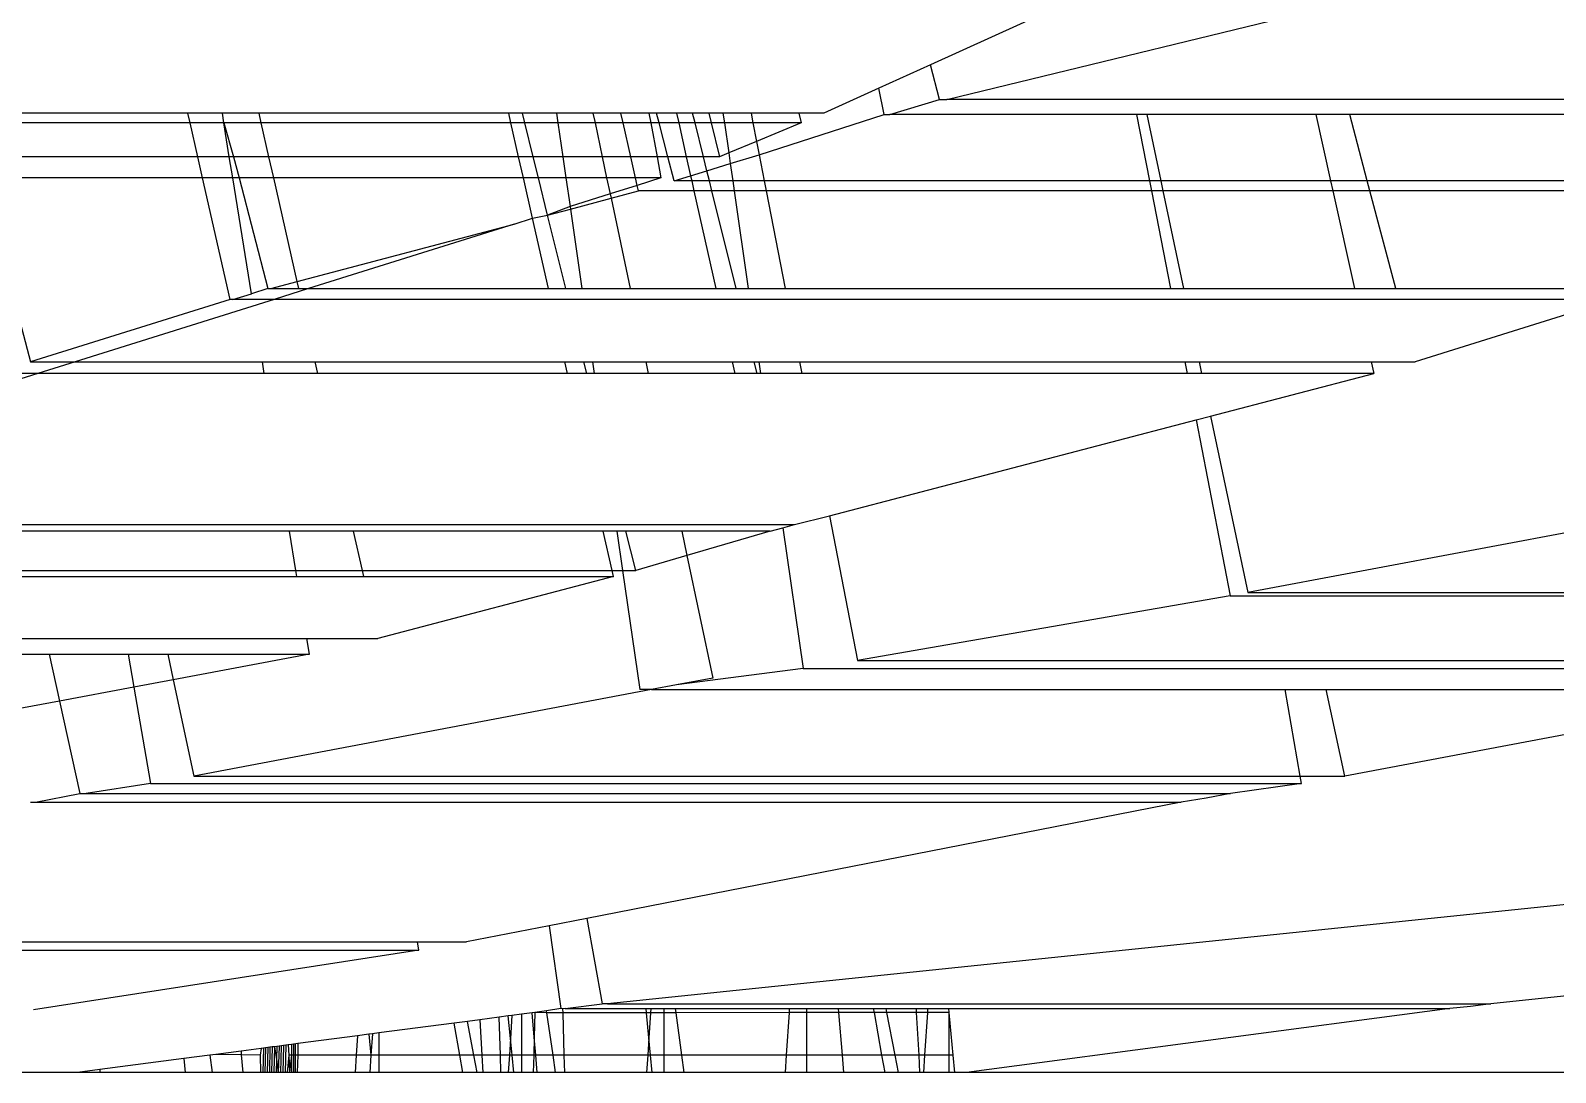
# Model space of a CAD drawing. Extents: x -24961 to 905641, y -154323 to 635957.
# Drawn here: x 438033.96 to 438056.56, y -143407.9 to -143392.46 of the extents above; entities that cross this region are included whole.
import ezdxf

# ---------------------------------------------------------------- set-up
doc = ezdxf.new("R2010")
doc.units = 0
doc.header["$LTSCALE"] = 1000
doc.header["$MEASUREMENT"] = 0

msp = doc.modelspace()

# ---------------------------------------------------------------- linework, layer by layer
for p, q in [((438047.536, -143393.483), (438057.86, -143390.972)), ((438049.106, -143392.151), (438047.296, -143392.972)), ((438047.296, -143392.972), (438046.53, -143393.318)), ((438047.431, -143393.483), (438047.296, -143392.972)), ((438046.53, -143393.318), (438045.716, -143393.686)), ((438046.611, -143393.708), (438046.53, -143393.318)), ((438046.696, -143393.708), (438047.431, -143393.483)), ((438047.431, -143393.483), (438047.536, -143393.483)), ((438067.945, -143393.483), (438047.536, -143393.483)), ((438036.292, -143393.686), (438032.987, -143393.686)), ((438036.325, -143393.831), (438036.292, -143393.686)), ((438036.804, -143393.686), (438036.292, -143393.686)), ((438036.827, -143393.831), (438036.804, -143393.686)), ((438037.348, -143393.686), (438036.804, -143393.686)), ((438037.38, -143393.831), (438037.348, -143393.686)), ((438041.047, -143393.686), (438037.348, -143393.686)), ((438041.08, -143393.831), (438041.047, -143393.686)), ((438041.249, -143393.686), (438041.047, -143393.686)), ((438041.285, -143393.831), (438041.249, -143393.686)), ((438041.755, -143393.686), (438041.249, -143393.686)), ((438041.755, -143393.686), (438041.776, -143393.831)), ((438042.295, -143393.686), (438041.755, -143393.686)), ((438042.295, -143393.686), (438042.326, -143393.831)), ((438042.708, -143393.686), (438042.295, -143393.686)), ((438042.741, -143393.831), (438042.708, -143393.686)), ((438043.125, -143393.686), (438042.708, -143393.686)), ((438043.125, -143393.686), (438043.152, -143393.831)), ((438043.236, -143393.686), (438043.125, -143393.686)), ((438043.274, -143393.831), (438043.236, -143393.686)), ((438043.534, -143393.686), (438043.236, -143393.686)), ((438043.534, -143393.686), (438043.566, -143393.831)), ((438043.772, -143393.686), (438043.534, -143393.686)), ((438043.808, -143393.831), (438043.772, -143393.686)), ((438044.013, -143393.686), (438043.772, -143393.686)), ((438044.013, -143393.686), (438044.048, -143393.831)), ((438044.221, -143393.686), (438044.013, -143393.686)), ((438044.221, -143393.686), (438044.242, -143393.831)), ((438044.637, -143393.686), (438044.221, -143393.686)), ((438044.637, -143393.686), (438044.665, -143393.831)), ((438045.345, -143393.686), (438044.637, -143393.686)), ((438044.757, -143394.303), (438046.611, -143393.708)), ((438045.345, -143393.686), (438045.381, -143393.831)), ((438045.716, -143393.686), (438045.345, -143393.686)), ((438046.611, -143393.708), (438046.696, -143393.708)), ((438050.35, -143393.708), (438046.696, -143393.708)), ((438050.502, -143393.708), (438050.35, -143393.708)), ((438050.35, -143393.708), (438050.541, -143394.688)), ((438050.502, -143393.708), (438050.709, -143394.688)), ((438053.004, -143393.708), (438050.502, -143393.708)), ((438053.004, -143393.708), (438053.223, -143394.688)), ((438053.508, -143393.708), (438053.004, -143393.708)), ((438053.767, -143394.688), (438053.508, -143393.708)), ((438056.812, -143393.708), (438053.508, -143393.708)), ((438036.325, -143393.831), (438033.026, -143393.831)), ((438036.438, -143394.331), (438036.325, -143393.831)), ((438036.827, -143393.831), (438036.325, -143393.831)), ((438036.907, -143394.331), (438036.827, -143393.831)), ((438036.827, -143393.831), (438036.971, -143394.331)), ((438037.38, -143393.831), (438036.827, -143393.831)), ((438037.493, -143394.331), (438037.38, -143393.831)), ((438041.08, -143393.831), (438037.38, -143393.831)), ((438041.193, -143394.331), (438041.08, -143393.831)), ((438041.285, -143393.831), (438041.08, -143393.831)), ((438041.409, -143394.331), (438041.285, -143393.831)), ((438041.776, -143393.831), (438041.285, -143393.831)), ((438041.776, -143393.831), (438041.848, -143394.331)), ((438042.326, -143393.831), (438041.776, -143393.831)), ((438042.326, -143393.831), (438042.432, -143394.331)), ((438042.741, -143393.831), (438042.326, -143393.831)), ((438042.855, -143394.331), (438042.741, -143393.831)), ((438043.152, -143393.831), (438042.741, -143393.831)), ((438043.152, -143393.831), (438043.245, -143394.331)), ((438043.274, -143393.831), (438043.152, -143393.831)), ((438043.406, -143394.331), (438043.274, -143393.831)), ((438043.566, -143393.831), (438043.274, -143393.831)), ((438043.566, -143393.831), (438043.678, -143394.331)), ((438043.808, -143393.831), (438043.566, -143393.831)), ((438043.932, -143394.331), (438043.808, -143393.831)), ((438044.048, -143393.831), (438043.808, -143393.831)), ((438044.048, -143393.831), (438044.17, -143394.331)), ((438044.242, -143393.831), (438044.048, -143393.831)), ((438044.242, -143393.831), (438044.306, -143394.275)), ((438044.665, -143393.831), (438044.242, -143393.831)), ((438044.665, -143393.831), (438044.718, -143394.105)), ((438045.381, -143393.831), (438044.665, -143393.831)), ((438045.381, -143393.831), (438044.718, -143394.105)), ((438044.718, -143394.105), (438044.306, -143394.275)), ((438044.718, -143394.105), (438044.757, -143394.303)), ((438036.438, -143394.331), (438033.158, -143394.331)), ((438036.51, -143394.645), (438036.438, -143394.331)), ((438036.907, -143394.331), (438036.438, -143394.331)), ((438036.958, -143394.645), (438036.907, -143394.331)), ((438036.971, -143394.331), (438036.907, -143394.331)), ((438036.971, -143394.331), (438037.052, -143394.645)), ((438037.493, -143394.331), (438036.971, -143394.331)), ((438037.564, -143394.645), (438037.493, -143394.331)), ((438041.193, -143394.331), (438037.493, -143394.331)), ((438041.264, -143394.645), (438041.193, -143394.331)), ((438041.409, -143394.331), (438041.193, -143394.331)), ((438041.487, -143394.645), (438041.409, -143394.331)), ((438041.848, -143394.331), (438041.409, -143394.331)), ((438041.848, -143394.331), (438041.893, -143394.645)), ((438042.432, -143394.331), (438041.848, -143394.331)), ((438042.432, -143394.331), (438042.498, -143394.645)), ((438042.855, -143394.331), (438042.432, -143394.331)), ((438042.926, -143394.645), (438042.855, -143394.331)), ((438043.245, -143394.331), (438042.855, -143394.331)), ((438043.245, -143394.331), (438043.303, -143394.645)), ((438043.406, -143394.331), (438043.245, -143394.331)), ((438043.5, -143394.688), (438043.406, -143394.331)), ((438043.678, -143394.331), (438043.406, -143394.331)), ((438043.678, -143394.331), (438043.741, -143394.614)), ((438043.932, -143394.331), (438043.678, -143394.331)), ((438043.984, -143394.54), (438043.932, -143394.331)), ((438044.17, -143394.331), (438043.932, -143394.331)), ((438043.984, -143394.54), (438044.329, -143394.434)), ((438044.306, -143394.275), (438044.17, -143394.331)), ((438044.306, -143394.275), (438044.329, -143394.434)), ((438044.329, -143394.434), (438044.757, -143394.303)), ((438044.329, -143394.434), (438044.365, -143394.688)), ((438044.757, -143394.303), (438044.832, -143394.688)), ((438033.241, -143394.645), (438033.963, -143397.37)), ((438036.51, -143394.645), (438033.241, -143394.645)), ((438036.919, -143396.445), (438036.51, -143394.645)), ((438036.958, -143394.645), (438036.51, -143394.645)), ((438037.234, -143396.36), (438036.958, -143394.645)), ((438037.052, -143394.645), (438036.958, -143394.645)), ((438037.052, -143394.645), (438037.477, -143396.285)), ((438037.564, -143394.645), (438037.052, -143394.645)), ((438037.912, -143396.181), (438037.564, -143394.645)), ((438041.264, -143394.645), (438037.564, -143394.645)), ((438041.399, -143395.243), (438041.264, -143394.645)), ((438041.487, -143394.645), (438041.264, -143394.645)), ((438041.623, -143395.197), (438041.487, -143394.645)), ((438041.893, -143394.645), (438041.487, -143394.645)), ((438041.893, -143394.645), (438041.955, -143395.069)), ((438042.498, -143394.645), (438041.893, -143394.645)), ((438042.498, -143394.645), (438042.549, -143394.882)), ((438042.926, -143394.645), (438042.498, -143394.645)), ((438042.951, -143394.756), (438042.926, -143394.645)), ((438043.303, -143394.645), (438042.926, -143394.645)), ((438043.303, -143394.645), (438042.951, -143394.756)), ((438043.5, -143394.688), (438043.741, -143394.614)), ((438043.741, -143394.614), (438043.984, -143394.54)), ((438043.741, -143394.614), (438043.758, -143394.688)), ((438044.021, -143394.688), (438043.984, -143394.54)), ((438042.549, -143394.882), (438041.955, -143395.069)), ((438042.951, -143394.756), (438042.549, -143394.882)), ((438042.549, -143394.882), (438042.563, -143394.947)), ((438042.563, -143394.947), (438042.97, -143394.839)), ((438042.97, -143394.839), (438042.951, -143394.756)), ((438043.792, -143394.839), (438042.97, -143394.839)), ((438043.758, -143394.688), (438043.5, -143394.688)), ((438043.758, -143394.688), (438043.792, -143394.839)), ((438044.021, -143394.688), (438043.758, -143394.688)), ((438043.792, -143394.839), (438044.115, -143396.285)), ((438044.058, -143394.839), (438043.792, -143394.839)), ((438044.058, -143394.839), (438044.021, -143394.688)), ((438044.365, -143394.688), (438044.021, -143394.688)), ((438044.416, -143396.285), (438044.058, -143394.839)), ((438044.387, -143394.839), (438044.058, -143394.839)), ((438044.365, -143394.688), (438044.387, -143394.839)), ((438044.832, -143394.688), (438044.365, -143394.688)), ((438044.387, -143394.839), (438044.596, -143396.285)), ((438044.861, -143394.839), (438044.387, -143394.839)), ((438044.832, -143394.688), (438044.861, -143394.839)), ((438050.541, -143394.688), (438044.832, -143394.688)), ((438044.861, -143394.839), (438045.143, -143396.285)), ((438050.571, -143394.839), (438044.861, -143394.839)), ((438050.541, -143394.688), (438050.571, -143394.839)), ((438050.709, -143394.688), (438050.541, -143394.688)), ((438050.571, -143394.839), (438050.852, -143396.285)), ((438050.741, -143394.839), (438050.571, -143394.839)), ((438050.709, -143394.688), (438050.741, -143394.839)), ((438053.223, -143394.688), (438050.709, -143394.688)), ((438050.741, -143394.839), (438051.046, -143396.285)), ((438053.257, -143394.839), (438050.741, -143394.839)), ((438053.223, -143394.688), (438053.257, -143394.839)), ((438053.767, -143394.688), (438053.223, -143394.688)), ((438053.257, -143394.839), (438053.581, -143396.285)), ((438053.807, -143394.839), (438053.257, -143394.839)), ((438053.807, -143394.839), (438053.767, -143394.688)), ((438057.034, -143394.688), (438053.767, -143394.688)), ((438054.19, -143396.285), (438053.807, -143394.839)), ((438057.069, -143394.839), (438053.807, -143394.839)), ((438041.955, -143395.069), (438041.623, -143395.197)), ((438041.623, -143395.197), (438041.96, -143395.107)), ((438041.955, -143395.069), (438041.96, -143395.107)), ((438041.96, -143395.107), (438042.563, -143394.947)), ((438041.96, -143395.107), (438042.13, -143396.285)), ((438042.563, -143394.947), (438042.847, -143396.285)), ((438037.912, -143396.181), (438041.129, -143395.328)), ((438041.129, -143395.328), (438038.081, -143396.285)), ((438041.129, -143395.328), (438041.399, -143395.243)), ((438041.399, -143395.243), (438041.623, -143395.197)), ((438041.635, -143396.285), (438041.399, -143395.243)), ((438041.893, -143396.285), (438041.623, -143395.197)), ((438037.523, -143396.285), (438037.912, -143396.181)), ((438037.935, -143396.285), (438037.912, -143396.181)), ((438036.919, -143396.445), (438033.963, -143397.37)), ((438037.571, -143396.445), (438034.625, -143397.37)), ((438036.959, -143396.445), (438036.919, -143396.445)), ((438036.959, -143396.445), (438037.234, -143396.36)), ((438037.571, -143396.445), (438036.959, -143396.445)), ((438037.477, -143396.285), (438037.234, -143396.36)), ((438037.477, -143396.285), (438037.523, -143396.285)), ((438037.523, -143396.285), (438037.935, -143396.285)), ((438038.081, -143396.285), (438037.571, -143396.445)), ((438057.434, -143396.445), (438037.571, -143396.445)), ((438037.935, -143396.285), (438038.081, -143396.285)), ((438038.081, -143396.285), (438041.635, -143396.285)), ((438041.635, -143396.285), (438041.893, -143396.285)), ((438041.893, -143396.285), (438042.13, -143396.285)), ((438042.13, -143396.285), (438042.847, -143396.285)), ((438042.847, -143396.285), (438044.115, -143396.285)), ((438044.115, -143396.285), (438044.416, -143396.285)), ((438044.416, -143396.285), (438044.596, -143396.285)), ((438044.596, -143396.285), (438045.143, -143396.285)), ((438045.143, -143396.285), (438050.852, -143396.285)), ((438050.852, -143396.285), (438051.046, -143396.285)), ((438051.046, -143396.285), (438053.581, -143396.285)), ((438053.581, -143396.285), (438054.19, -143396.285)), ((438054.19, -143396.285), (438057.398, -143396.285)), ((438057.434, -143396.445), (438054.477, -143397.37)), ((438033.963, -143397.37), (438034.625, -143397.37)), ((438034.625, -143397.37), (438034.068, -143397.544)), ((438034.625, -143397.37), (438037.397, -143397.37)), ((438037.425, -143397.544), (438037.397, -143397.37)), ((438037.397, -143397.37), (438038.18, -143397.37)), ((438038.22, -143397.544), (438038.18, -143397.37)), ((438038.18, -143397.37), (438041.88, -143397.37)), ((438041.92, -143397.544), (438041.88, -143397.37)), ((438041.88, -143397.37), (438042.162, -143397.37)), ((438042.205, -143397.544), (438042.162, -143397.37)), ((438042.162, -143397.37), (438042.287, -143397.37)), ((438042.287, -143397.37), (438042.312, -143397.544)), ((438042.287, -143397.37), (438043.077, -143397.37)), ((438043.077, -143397.37), (438043.114, -143397.544)), ((438043.077, -143397.37), (438044.358, -143397.37)), ((438044.358, -143397.37), (438044.397, -143397.544)), ((438044.358, -143397.37), (438044.685, -143397.37)), ((438044.729, -143397.544), (438044.685, -143397.37)), ((438044.685, -143397.37), (438044.752, -143397.37)), ((438044.752, -143397.37), (438044.778, -143397.544)), ((438044.752, -143397.37), (438045.354, -143397.37)), ((438045.354, -143397.37), (438045.388, -143397.544)), ((438045.354, -143397.37), (438051.063, -143397.37)), ((438051.063, -143397.37), (438051.098, -143397.544)), ((438051.063, -143397.37), (438051.275, -143397.37)), ((438051.275, -143397.37), (438051.312, -143397.544)), ((438051.275, -143397.37), (438053.824, -143397.37)), ((438053.824, -143397.37), (438053.863, -143397.544)), ((438053.824, -143397.37), (438054.477, -143397.37)), ((438034.068, -143397.544), (438032.653, -143397.989)), ((438034.068, -143397.544), (438033.348, -143397.544)), ((438037.425, -143397.544), (438034.068, -143397.544)), ((438038.22, -143397.544), (438037.425, -143397.544)), ((438041.92, -143397.544), (438038.22, -143397.544)), ((438042.205, -143397.544), (438041.92, -143397.544)), ((438042.312, -143397.544), (438042.205, -143397.544)), ((438043.114, -143397.544), (438042.312, -143397.544)), ((438044.397, -143397.544), (438043.114, -143397.544)), ((438044.729, -143397.544), (438044.397, -143397.544)), ((438044.778, -143397.544), (438044.729, -143397.544)), ((438045.388, -143397.544), (438044.778, -143397.544)), ((438051.098, -143397.544), (438045.388, -143397.544)), ((438051.312, -143397.544), (438051.098, -143397.544)), ((438053.863, -143397.544), (438051.312, -143397.544)), ((438051.445, -143398.175), (438053.863, -143397.544)), ((438045.798, -143399.649), (438051.231, -143398.231)), ((438051.231, -143398.231), (438051.445, -143398.175)), ((438051.231, -143398.231), (438051.738, -143400.834)), ((438051.445, -143398.175), (438051.997, -143400.787)), ((438066.105, -143398.133), (438051.997, -143400.787)), ((438045.282, -143399.779), (438045.798, -143399.649)), ((438045.798, -143399.649), (438046.216, -143401.792)), ((438037.801, -143399.879), (438025.407, -143399.879)), ((438025.792, -143399.779), (438045.282, -143399.779)), ((438037.894, -143400.459), (438037.801, -143399.879)), ((438038.748, -143399.879), (438037.801, -143399.879)), ((438038.879, -143400.459), (438038.748, -143399.879)), ((438042.448, -143399.879), (438038.748, -143399.879)), ((438042.579, -143400.459), (438042.448, -143399.879)), ((438042.649, -143399.879), (438042.448, -143399.879)), ((438042.649, -143399.879), (438042.733, -143400.459)), ((438042.784, -143399.879), (438042.649, -143399.879)), ((438042.928, -143400.459), (438042.784, -143399.879)), ((438043.61, -143399.879), (438042.784, -143399.879)), ((438043.61, -143399.879), (438043.687, -143400.24)), ((438044.92, -143399.879), (438043.61, -143399.879)), ((438044.92, -143399.879), (438043.687, -143400.24)), ((438044.92, -143399.879), (438045.107, -143399.83)), ((438045.107, -143399.83), (438045.282, -143399.779)), ((438045.107, -143399.83), (438045.408, -143401.914)), ((438043.687, -143400.24), (438042.928, -143400.459)), ((438043.687, -143400.24), (438044.072, -143402.053)), ((438022.814, -143400.55), (438037.909, -143400.55)), ((438023.164, -143400.459), (438037.894, -143400.459)), ((438037.909, -143400.55), (438037.894, -143400.459)), ((438037.894, -143400.459), (438038.879, -143400.459)), ((438037.909, -143400.55), (438038.9, -143400.55)), ((438038.9, -143400.55), (438038.879, -143400.459)), ((438038.879, -143400.459), (438042.579, -143400.459)), ((438038.9, -143400.55), (438042.599, -143400.55)), ((438042.599, -143400.55), (438039.108, -143401.47)), ((438042.599, -143400.55), (438042.579, -143400.459)), ((438042.579, -143400.459), (438042.733, -143400.459)), ((438042.733, -143400.459), (438042.987, -143402.225)), ((438042.733, -143400.459), (438042.928, -143400.459)), ((438051.738, -143400.834), (438046.216, -143401.792)), ((438051.738, -143400.834), (438068.791, -143400.834)), ((438051.997, -143400.787), (438068.782, -143400.787)), ((438019.044, -143401.47), (438038.057, -143401.47)), ((438038.094, -143401.699), (438038.057, -143401.47)), ((438038.057, -143401.47), (438039.108, -143401.47)), ((438033.583, -143401.699), (438034.239, -143401.699)), ((438034.239, -143401.699), (438034.391, -143402.394)), ((438034.239, -143401.699), (438035.41, -143401.699)), ((438035.41, -143401.699), (438035.494, -143402.187)), ((438035.41, -143401.699), (438035.996, -143401.699)), ((438035.996, -143401.699), (438036.076, -143402.078)), ((438035.996, -143401.699), (438038.094, -143401.699)), ((438038.094, -143401.699), (438036.076, -143402.078)), ((438045.408, -143401.914), (438043.533, -143402.155)), ((438045.408, -143401.914), (438062.461, -143401.914)), ((438046.216, -143401.792), (438062.444, -143401.792)), ((438036.076, -143402.078), (438035.494, -143402.187)), ((438036.076, -143402.078), (438036.38, -143403.508)), ((438044.072, -143402.053), (438043.533, -143402.155)), ((438035.494, -143402.187), (438034.391, -143402.394)), ((438035.494, -143402.187), (438035.74, -143403.618)), ((438043.162, -143402.225), (438036.38, -143403.508)), ((438043.162, -143402.225), (438042.987, -143402.225)), ((438043.533, -143402.155), (438043.162, -143402.225)), ((438043.162, -143402.225), (438052.553, -143402.225)), ((438052.774, -143403.508), (438052.553, -143402.225)), ((438052.553, -143402.225), (438053.161, -143402.225)), ((438053.433, -143403.508), (438053.161, -143402.225)), ((438053.161, -143402.225), (438060.04, -143402.225)), ((438060.586, -143402.155), (438053.433, -143403.508)), ((438034.391, -143402.394), (438033.724, -143402.519)), ((438034.391, -143402.394), (438034.69, -143403.763)), ((438035.74, -143403.618), (438034.788, -143403.763)), ((438035.74, -143403.618), (438052.793, -143403.618)), ((438036.38, -143403.508), (438052.774, -143403.508)), ((438052.793, -143403.618), (438051.743, -143403.763)), ((438052.793, -143403.618), (438052.774, -143403.508)), ((438052.774, -143403.508), (438053.433, -143403.508)), ((438033.959, -143403.89), (438034.037, -143403.89)), ((438034.037, -143403.89), (438034.69, -143403.763)), ((438034.037, -143403.89), (438051.012, -143403.89)), ((438034.69, -143403.763), (438034.788, -143403.763)), ((438034.788, -143403.763), (438051.743, -143403.763)), ((438051.012, -143403.89), (438042.204, -143405.617)), ((438051.379, -143403.834), (438051.012, -143403.89)), ((438051.743, -143403.763), (438051.379, -143403.834)), ((438070.328, -143403.999), (438042.511, -143406.877)), ((438075.544, -143404.822), (438055.601, -143406.877)), ((438041.646, -143405.725), (438040.42, -143405.963)), ((438042.204, -143405.617), (438041.646, -143405.725)), ((438041.646, -143405.725), (438041.819, -143406.948)), ((438042.204, -143405.617), (438042.429, -143406.877)), ((438023.367, -143405.963), (438039.696, -143405.963)), ((438039.717, -143406.086), (438039.696, -143405.963)), ((438039.696, -143405.963), (438040.42, -143405.963)), ((438033.303, -143406.086), (438039.717, -143406.086)), ((438039.717, -143406.086), (438034.003, -143406.97)), ((438041.883, -143406.948), (438042.429, -143406.877)), ((438042.511, -143406.877), (438042.429, -143406.877)), ((438042.511, -143406.877), (438055.601, -143406.877)), ((438055.601, -143406.877), (438055.296, -143406.917)), ((438040.903, -143407.077), (438040.62, -143407.114)), ((438041.04, -143407.059), (438040.903, -143407.077)), ((438040.923, -143407.641), (438040.903, -143407.077)), ((438041.095, -143407.052), (438041.04, -143407.059)), ((438041.073, -143407.392), (438041.04, -143407.059)), ((438041.095, -143407.052), (438041.073, -143407.392)), ((438041.236, -143407.034), (438041.095, -143407.052)), ((438041.395, -143407.013), (438041.236, -143407.034)), ((438041.236, -143407.034), (438041.236, -143407.641)), ((438041.435, -143407.007), (438041.395, -143407.013)), ((438041.425, -143407.373), (438041.395, -143407.013)), ((438041.435, -143407.007), (438041.425, -143407.373)), ((438041.607, -143406.985), (438041.435, -143407.007)), ((438041.611, -143407.012), (438041.435, -143407.007)), ((438041.819, -143406.948), (438041.607, -143406.985)), ((438041.611, -143407.012), (438041.607, -143406.985)), ((438041.703, -143407.641), (438041.611, -143407.012)), ((438041.848, -143407.012), (438041.611, -143407.012)), ((438041.846, -143406.953), (438041.819, -143406.948)), ((438041.883, -143406.948), (438041.846, -143406.953)), ((438041.846, -143406.953), (438041.848, -143407.012)), ((438043.088, -143407.011), (438041.848, -143407.012)), ((438041.848, -143407.012), (438041.865, -143407.641)), ((438041.883, -143406.948), (438043.082, -143406.948)), ((438043.082, -143406.948), (438043.153, -143406.948)), ((438043.088, -143407.011), (438043.082, -143406.948)), ((438043.124, -143407.384), (438043.088, -143407.011)), ((438043.149, -143407.011), (438043.088, -143407.011)), ((438043.149, -143407.011), (438043.124, -143407.384)), ((438043.153, -143406.948), (438043.149, -143407.011)), ((438043.347, -143407.011), (438043.149, -143407.011)), ((438043.153, -143406.948), (438043.347, -143406.948)), ((438043.347, -143406.948), (438043.347, -143407.011)), ((438043.347, -143406.948), (438043.517, -143406.948)), ((438043.347, -143407.011), (438043.347, -143407.641)), ((438043.526, -143407.011), (438043.347, -143407.011)), ((438043.526, -143407.011), (438043.517, -143406.948)), ((438043.517, -143406.948), (438045.204, -143406.948)), ((438045.2, -143407.01), (438043.526, -143407.011)), ((438043.61, -143407.641), (438043.526, -143407.011)), ((438045.2, -143407.01), (438045.158, -143407.641)), ((438045.204, -143406.948), (438045.2, -143407.01)), ((438045.459, -143407.01), (438045.2, -143407.01)), ((438045.204, -143406.948), (438045.459, -143406.948)), ((438045.459, -143406.948), (438045.459, -143407.01)), ((438045.459, -143406.948), (438045.928, -143406.948)), ((438045.459, -143407.01), (438045.459, -143407.641)), ((438045.933, -143407.01), (438045.459, -143407.01)), ((438045.928, -143406.948), (438045.933, -143407.01)), ((438045.928, -143406.948), (438046.453, -143406.948)), ((438046.464, -143407.009), (438045.933, -143407.01)), ((438045.933, -143407.01), (438045.986, -143407.641)), ((438046.464, -143407.009), (438046.453, -143406.948)), ((438046.453, -143406.948), (438046.639, -143406.948)), ((438046.577, -143407.641), (438046.464, -143407.009)), ((438046.651, -143407.009), (438046.464, -143407.009)), ((438046.651, -143407.009), (438046.639, -143406.948)), ((438046.639, -143406.948), (438047.083, -143406.948)), ((438046.771, -143407.641), (438046.651, -143407.009)), ((438047.086, -143407.009), (438046.651, -143407.009)), ((438047.083, -143406.948), (438047.086, -143407.009)), ((438047.083, -143406.948), (438047.254, -143406.948)), ((438047.086, -143407.009), (438047.121, -143407.641)), ((438047.25, -143407.009), (438047.086, -143407.009)), ((438047.25, -143407.009), (438047.209, -143407.641)), ((438047.254, -143406.948), (438047.25, -143407.009)), ((438047.57, -143407.008), (438047.25, -143407.009)), ((438047.254, -143406.948), (438047.564, -143406.948)), ((438047.564, -143406.948), (438047.57, -143407.008)), ((438047.564, -143406.948), (438054.99, -143406.948)), ((438047.57, -143407.008), (438047.57, -143407.641)), ((438047.57, -143407.008), (438047.629, -143407.641)), ((438054.99, -143406.948), (438047.83, -143407.896)), ((438055.296, -143406.917), (438054.99, -143406.948)), ((438038.973, -143407.33), (438038.805, -143407.352)), ((438039.027, -143407.323), (438038.973, -143407.33)), ((438038.973, -143407.33), (438039.006, -143407.641)), ((438039.027, -143407.323), (438039.006, -143407.641)), ((438039.124, -143407.311), (438039.027, -143407.323)), ((438040.238, -143407.164), (438039.124, -143407.311)), ((438039.124, -143407.311), (438039.124, -143407.641)), ((438040.434, -143407.139), (438040.238, -143407.164)), ((438040.322, -143407.641), (438040.238, -143407.164)), ((438040.62, -143407.114), (438040.434, -143407.139)), ((438040.53, -143407.641), (438040.434, -143407.139)), ((438040.62, -143407.114), (438040.649, -143407.641)), ((438037.38, -143407.539), (438037.08, -143407.579)), ((438037.38, -143407.539), (438037.362, -143407.638)), ((438037.412, -143407.535), (438037.38, -143407.539)), ((438037.412, -143407.535), (438037.403, -143407.896)), ((438037.445, -143407.531), (438037.412, -143407.535)), ((438037.445, -143407.531), (438037.435, -143407.896)), ((438037.477, -143407.527), (438037.445, -143407.531)), ((438037.477, -143407.527), (438037.467, -143407.896)), ((438037.509, -143407.522), (438037.477, -143407.527)), ((438037.509, -143407.522), (438037.5, -143407.896)), ((438037.543, -143407.518), (438037.509, -143407.522)), ((438037.543, -143407.518), (438037.533, -143407.896)), ((438037.576, -143407.514), (438037.543, -143407.518)), ((438037.576, -143407.514), (438037.566, -143407.896)), ((438037.61, -143407.509), (438037.576, -143407.514)), ((438037.576, -143407.514), (438037.605, -143407.705)), ((438037.61, -143407.509), (438037.605, -143407.705)), ((438037.643, -143407.505), (438037.61, -143407.509)), ((438037.643, -143407.505), (438037.633, -143407.896)), ((438037.71, -143407.496), (438037.643, -143407.505)), ((438037.676, -143407.501), (438037.666, -143407.896)), ((438037.71, -143407.496), (438037.7, -143407.896)), ((438037.743, -143407.492), (438037.71, -143407.496)), ((438037.743, -143407.492), (438037.733, -143407.896)), ((438037.777, -143407.487), (438037.743, -143407.492)), ((438037.827, -143407.481), (438037.777, -143407.487)), ((438037.777, -143407.487), (438037.788, -143407.641)), ((438037.856, -143407.477), (438037.827, -143407.481)), ((438037.827, -143407.481), (438037.827, -143407.641)), ((438037.924, -143407.468), (438037.856, -143407.477)), ((438037.856, -143407.477), (438037.856, -143407.641)), ((438037.885, -143407.473), (438037.885, -143407.641)), ((438037.924, -143407.468), (438037.92, -143407.641)), ((438038.805, -143407.352), (438037.924, -143407.468)), ((438038.805, -143407.352), (438038.788, -143407.641)), ((438041.073, -143407.392), (438041.056, -143407.641)), ((438041.097, -143407.641), (438041.073, -143407.392)), ((438041.425, -143407.373), (438041.417, -143407.641)), ((438041.447, -143407.641), (438041.425, -143407.373)), ((438043.124, -143407.384), (438043.107, -143407.641)), ((438043.149, -143407.641), (438043.124, -143407.384)), ((438036.233, -143407.69), (438034.987, -143407.853)), ((438036.618, -143407.639), (438036.233, -143407.69)), ((438036.233, -143407.69), (438036.253, -143407.896)), ((438036.705, -143407.628), (438036.618, -143407.639)), ((438036.618, -143407.639), (438036.652, -143407.896)), ((438037.08, -143407.579), (438036.705, -143407.628)), ((438037.084, -143407.634), (438036.705, -143407.628)), ((438037.08, -143407.579), (438037.084, -143407.634)), ((438037.084, -143407.634), (438037.106, -143407.896)), ((438037.362, -143407.638), (438037.084, -143407.634)), ((438037.362, -143407.638), (438037.371, -143407.896)), ((438037.605, -143407.705), (438037.6, -143407.896)), ((438037.605, -143407.705), (438037.633, -143407.896)), ((438037.788, -143407.641), (438037.766, -143407.896)), ((438037.788, -143407.641), (438037.798, -143407.896)), ((438037.827, -143407.641), (438037.788, -143407.641)), ((438037.827, -143407.641), (438037.798, -143407.896)), ((438037.827, -143407.641), (438037.827, -143407.896)), ((438037.856, -143407.641), (438037.827, -143407.641)), ((438037.856, -143407.641), (438037.856, -143407.896)), ((438037.885, -143407.641), (438037.856, -143407.641)), ((438037.885, -143407.641), (438037.885, -143407.896)), ((438037.92, -143407.641), (438037.885, -143407.641)), ((438037.92, -143407.641), (438037.913, -143407.896)), ((438038.788, -143407.641), (438037.92, -143407.641)), ((438038.788, -143407.641), (438038.773, -143407.896)), ((438039.006, -143407.641), (438038.788, -143407.641)), ((438039.006, -143407.641), (438038.989, -143407.896)), ((438039.124, -143407.641), (438039.006, -143407.641)), ((438039.124, -143407.641), (438039.124, -143407.896)), ((438040.322, -143407.641), (438039.124, -143407.641)), ((438040.367, -143407.896), (438040.322, -143407.641)), ((438040.53, -143407.641), (438040.322, -143407.641)), ((438040.579, -143407.896), (438040.53, -143407.641)), ((438040.649, -143407.641), (438040.53, -143407.641)), ((438040.649, -143407.641), (438040.663, -143407.896)), ((438040.923, -143407.641), (438040.649, -143407.641)), ((438040.932, -143407.896), (438040.923, -143407.641)), ((438041.056, -143407.641), (438040.923, -143407.641)), ((438041.056, -143407.641), (438041.04, -143407.896)), ((438041.097, -143407.641), (438041.056, -143407.641)), ((438041.122, -143407.896), (438041.097, -143407.641)), ((438041.236, -143407.641), (438041.097, -143407.641)), ((438041.236, -143407.641), (438041.236, -143407.896)), ((438041.417, -143407.641), (438041.236, -143407.641)), ((438041.417, -143407.641), (438041.41, -143407.896)), ((438041.447, -143407.641), (438041.417, -143407.641)), ((438041.469, -143407.896), (438041.447, -143407.641)), ((438041.703, -143407.641), (438041.447, -143407.641)), ((438041.74, -143407.896), (438041.703, -143407.641)), ((438041.865, -143407.641), (438041.703, -143407.641)), ((438041.865, -143407.641), (438041.872, -143407.896)), ((438043.107, -143407.641), (438041.865, -143407.641)), ((438043.107, -143407.641), (438043.09, -143407.896)), ((438043.149, -143407.641), (438043.107, -143407.641)), ((438043.174, -143407.896), (438043.149, -143407.641)), ((438043.347, -143407.641), (438043.149, -143407.641)), ((438043.347, -143407.641), (438043.347, -143407.896)), ((438043.61, -143407.641), (438043.347, -143407.641)), ((438043.645, -143407.896), (438043.61, -143407.641)), ((438045.158, -143407.641), (438043.61, -143407.641)), ((438045.158, -143407.641), (438045.141, -143407.896)), ((438045.459, -143407.641), (438045.158, -143407.641)), ((438045.459, -143407.641), (438045.459, -143407.896)), ((438045.986, -143407.641), (438045.459, -143407.641)), ((438045.986, -143407.641), (438046.007, -143407.896)), ((438046.577, -143407.641), (438045.986, -143407.641)), ((438046.623, -143407.896), (438046.577, -143407.641)), ((438046.771, -143407.641), (438046.577, -143407.641)), ((438046.82, -143407.896), (438046.771, -143407.641)), ((438047.121, -143407.641), (438046.771, -143407.641)), ((438047.121, -143407.641), (438047.135, -143407.896)), ((438047.209, -143407.641), (438047.121, -143407.641)), ((438047.209, -143407.641), (438047.192, -143407.896)), ((438047.57, -143407.641), (438047.209, -143407.641)), ((438047.57, -143407.641), (438047.57, -143407.896)), ((438047.629, -143407.641), (438047.57, -143407.641)), ((438047.629, -143407.641), (438047.653, -143407.896)), ((438034.659, -143407.896), (438033.649, -143407.896)), ((438034.987, -143407.853), (438034.659, -143407.896)), ((438034.987, -143407.896), (438034.659, -143407.896)), ((438034.987, -143407.853), (438034.987, -143407.896)), ((438036.253, -143407.896), (438034.987, -143407.896)), ((438036.652, -143407.896), (438036.253, -143407.896)), ((438037.106, -143407.896), (438036.652, -143407.896)), ((438037.371, -143407.896), (438037.106, -143407.896)), ((438037.403, -143407.896), (438037.371, -143407.896)), ((438037.435, -143407.896), (438037.403, -143407.896)), ((438037.467, -143407.896), (438037.435, -143407.896)), ((438037.5, -143407.896), (438037.467, -143407.896)), ((438037.533, -143407.896), (438037.5, -143407.896)), ((438037.566, -143407.896), (438037.533, -143407.896)), ((438037.6, -143407.896), (438037.566, -143407.896)), ((438037.633, -143407.896), (438037.6, -143407.896)), ((438037.7, -143407.896), (438037.633, -143407.896)), ((438037.733, -143407.896), (438037.7, -143407.896)), ((438037.766, -143407.896), (438037.733, -143407.896)), ((438037.827, -143407.896), (438037.766, -143407.896)), ((438037.856, -143407.896), (438037.827, -143407.896)), ((438037.913, -143407.896), (438037.856, -143407.896)), ((438038.773, -143407.896), (438037.913, -143407.896)), ((438038.989, -143407.896), (438038.773, -143407.896)), ((438039.124, -143407.896), (438038.989, -143407.896)), ((438040.367, -143407.896), (438039.124, -143407.896)), ((438040.579, -143407.896), (438040.367, -143407.896)), ((438040.663, -143407.896), (438040.579, -143407.896)), ((438040.932, -143407.896), (438040.663, -143407.896)), ((438041.04, -143407.896), (438040.932, -143407.896)), ((438041.122, -143407.896), (438041.04, -143407.896)), ((438041.236, -143407.896), (438041.122, -143407.896)), ((438041.41, -143407.896), (438041.236, -143407.896)), ((438041.469, -143407.896), (438041.41, -143407.896)), ((438041.74, -143407.896), (438041.469, -143407.896)), ((438041.872, -143407.896), (438041.74, -143407.896)), ((438043.09, -143407.896), (438041.872, -143407.896)), ((438043.174, -143407.896), (438043.09, -143407.896)), ((438043.347, -143407.896), (438043.174, -143407.896)), ((438043.645, -143407.896), (438043.347, -143407.896)), ((438045.141, -143407.896), (438043.645, -143407.896)), ((438045.459, -143407.896), (438045.141, -143407.896)), ((438046.007, -143407.896), (438045.459, -143407.896)), ((438046.623, -143407.896), (438046.007, -143407.896)), ((438046.82, -143407.896), (438046.623, -143407.896)), ((438047.135, -143407.896), (438046.82, -143407.896)), ((438047.192, -143407.896), (438047.135, -143407.896)), ((438047.57, -143407.896), (438047.192, -143407.896)), ((438047.653, -143407.896), (438047.57, -143407.896)), ((438047.83, -143407.896), (438047.653, -143407.896)), ((438075.831, -143407.896), (438047.83, -143407.896))]:
    msp.add_line(p, q)

doc.saveas('drawing.dxf')
